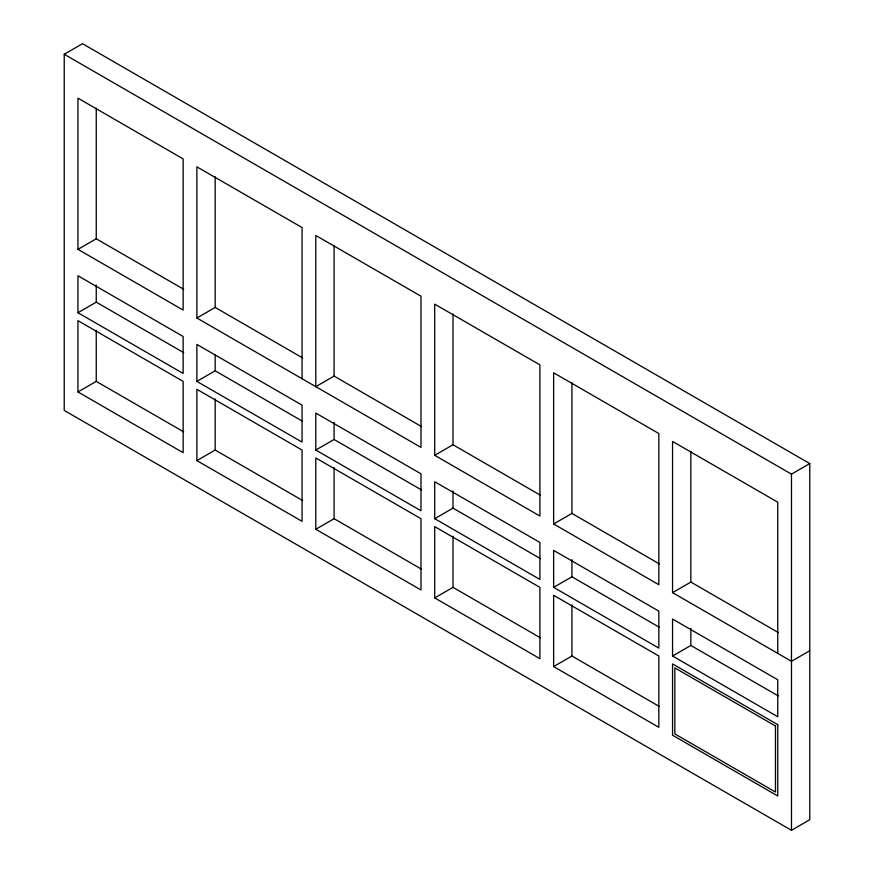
<?xml version="1.0" encoding="UTF-8"?>
<svg xmlns="http://www.w3.org/2000/svg" width="874" height="874" viewBox="0 0 874 874"><rect width="100%" height="100%" fill="white"/><g stroke="black" fill="none" stroke-linecap="round" stroke-linejoin="round"><path stroke-width="1.31" d="M64.228 54.264L82.527 43.7L809.772 463.57L809.772 819.736L791.473 830.3L64.228 410.43L64.228 54.264L791.473 474.134L809.772 463.57M77.95 249.341L183.147 310.084L183.147 158.904L77.95 98.161L77.95 249.341L96.249 238.788L183.715 289.283M77.95 312.728L183.147 373.46L183.147 336.49L77.95 275.758L77.95 312.728L96.249 302.164L183.715 352.659M302.076 378.737L302.076 227.557L196.868 166.825L196.868 318.005L215.168 307.44L302.633 357.936M77.95 391.945L183.147 452.677L183.147 381.381L77.95 320.649L77.95 391.945L96.249 381.381L183.715 431.887M196.868 381.381L302.076 442.113L302.076 405.143L196.868 344.411L196.868 381.381L215.168 370.816L302.633 421.323M421.552 426.599L334.087 376.104L315.798 386.658L315.798 235.477L420.995 296.22L420.995 447.401L196.868 318.005M196.868 460.598L302.076 521.341L302.076 450.044L196.868 389.301L196.868 460.598L215.168 450.044L302.633 500.54M315.798 450.044L420.995 510.777L420.995 473.806L315.798 413.074L315.798 450.044L334.087 439.48L421.552 489.975M434.717 455.321L539.913 516.053L539.913 364.873L434.717 304.141L434.717 455.321L453.005 444.757L540.482 495.252M315.798 529.262L420.995 589.994L420.995 518.697L315.798 457.965L315.798 529.262L334.087 518.697L421.552 569.192M434.717 518.697L539.913 579.429L539.913 542.459L434.717 481.727L434.717 518.697L453.005 508.133L540.482 558.639M553.635 523.974L658.832 584.717L658.832 433.537L553.635 372.794L553.635 523.974L571.924 513.42L659.4 563.916M434.717 597.914L539.913 658.657L539.913 587.361L434.717 526.618L434.717 597.914L453.005 587.361L540.482 637.856M553.635 587.35L658.832 648.093L658.832 611.123L553.635 550.38L553.635 587.35L571.924 576.796L659.4 627.292M777.751 653.37L777.751 502.189L672.554 441.457L672.554 592.638L690.853 582.073L778.319 632.568M553.635 666.578L658.832 727.31L658.832 656.013L553.635 595.281L553.635 666.578L571.924 656.013L659.4 706.509M672.554 656.013L777.751 716.746L777.751 679.775L672.554 619.043L672.554 656.013L690.853 645.449L778.319 695.944M809.772 650.726L791.473 661.29L672.554 592.638M791.473 474.134L791.473 830.3M690.853 451.323L690.853 582.073M690.853 628.286L690.853 645.449M571.924 382.659L571.924 513.42M571.924 559.633L571.924 576.796M571.924 604.895L571.924 656.013M453.005 314.006L453.005 444.757M453.005 490.969L453.005 508.133M453.005 536.232L453.005 587.361M334.087 245.343L334.087 376.104M334.087 422.317L334.087 439.48M334.087 467.579L334.087 518.697M215.168 176.69L215.168 307.44M215.168 354.975L215.168 370.816M215.168 398.915L215.168 450.044M96.249 108.037L96.249 238.788M96.249 285L96.249 302.164M96.249 330.263L96.249 381.381M777.751 724.666L672.554 663.934L672.554 735.231L777.751 795.974L777.751 724.666M775.467 725.988L674.837 667.9L674.837 733.92L775.467 792.008L775.467 725.988"/></g></svg>
